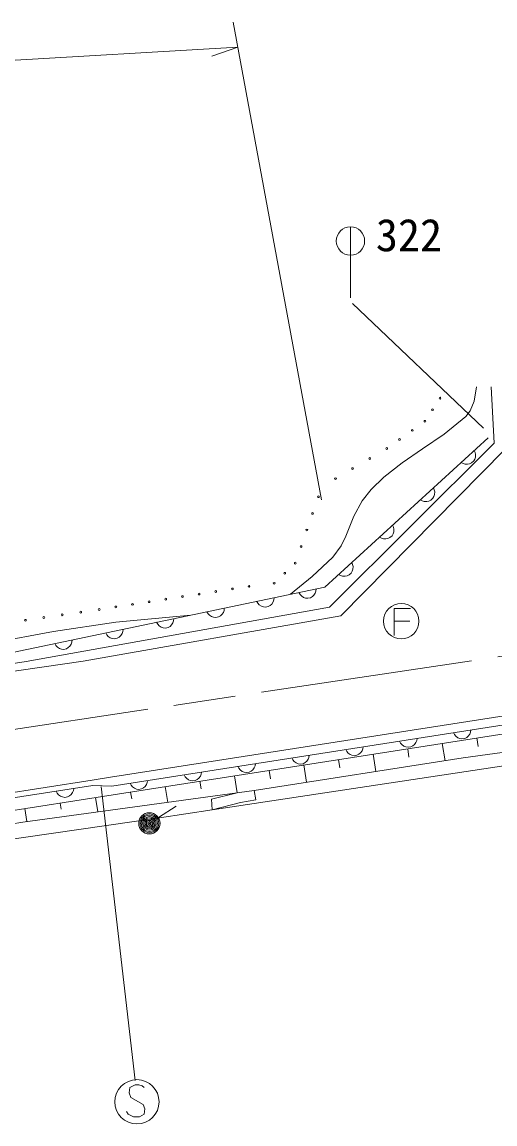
# Model space of a CAD drawing. Units: millimetres, scale not verified. Extents: x 40000 to 680000, y 20000 to 380000.
# Drawn here: x 304600 to 331323, y 269757 to 331947 of the extents above; entities that cross this region are included whole.
import ezdxf
from ezdxf.enums import TextEntityAlignment as Align

# ---------------------------------------------------------------- set-up
doc = ezdxf.new("R2010")
doc.units = ezdxf.units.MM
doc.header["$LTSCALE"] = 1000
doc.linetypes.add('CHAIN', pattern=[18.5, 12, -1.5, 3.5, -1.5])
for name, color, linetype, lineweight in [('M-BGD', 7, 'Continuous', 13), ('M-BGD-EXST', 7, 'Continuous', 13), ('M-BMK', 2, 'CHAIN', 13), ('M-STR-HTXT', 7, 'Continuous', 13), ('M-STR-STRC', 7, 'Continuous', 13)]:
    doc.layers.add(name, color=color, linetype=linetype, lineweight=lineweight)
doc.styles.add('ＭＳ ゴシック', font='')
doc.styles.get('ＭＳ ゴシック').set_extended_font_data('MS Gothic')

msp = doc.modelspace()

# ---------------------------------------------------------------- linework, layer by layer
at = {"layer": 'M-BGD'}
for p, q in [((331104, 311368), (331285, 308187)), ((321704, 300054), (330934, 308485)), ((331285, 308187), (321970, 298917)), ((322609, 298431), (331876, 307824)), ((330122, 307175), (330184, 307285)), ((330201, 307653), (330149, 307768)), ((330184, 307285), (330217, 307397)), ((330224, 307539), (330201, 307653)), ((330217, 307397), (330224, 307539)), ((329411, 307094), (329521, 307032)), ((329521, 307032), (329633, 306999)), ((329633, 306999), (329774, 306993)), ((329774, 306993), (329889, 307016)), ((329889, 307016), (330004, 307067)), ((330004, 307067), (330122, 307175)), ((327893, 305545), (327842, 305661)), ((327916, 305431), (327893, 305545)), ((327910, 305289), (327916, 305431)), ((327103, 304986), (327214, 304925)), ((327214, 304925), (327326, 304891)), ((327326, 304891), (327467, 304885)), ((327467, 304885), (327581, 304908)), ((327581, 304908), (327697, 304959)), ((327697, 304959), (327815, 305067)), ((327815, 305067), (327877, 305178)), ((327877, 305178), (327910, 305289)), ((325586, 303437), (325534, 303553)), ((324796, 302878), (324906, 302817)), ((325389, 302852), (325507, 302959)), ((325507, 302959), (325569, 303070)), ((325569, 303070), (325602, 303182)), ((325609, 303323), (325586, 303437)), ((325602, 303182), (325609, 303323)), ((324906, 302817), (325018, 302783)), ((325018, 302783), (325159, 302777)), ((325159, 302777), (325274, 302800)), ((325274, 302800), (325389, 302852)), ((323278, 301329), (323227, 301445)), ((323262, 300962), (323295, 301074)), ((323301, 301215), (323278, 301329)), ((323295, 301074), (323301, 301215)), ((322488, 300771), (322599, 300709)), ((322599, 300709), (322711, 300676)), ((322711, 300676), (322852, 300669)), ((322852, 300669), (322966, 300692)), ((322966, 300692), (323082, 300744)), ((323082, 300744), (323200, 300852)), ((323200, 300852), (323262, 300962)), ((299756, 295466), (321704, 300054)), ((321169, 299717), (321207, 299828)), ((321207, 299828), (321222, 299953)), ((317864, 299251), (317928, 299142)), ((317928, 299142), (318007, 299056)), ((318712, 299102), (318790, 299220)), ((318790, 299220), (318828, 299330)), ((318828, 299330), (318843, 299456)), ((320243, 299749), (320307, 299639)), ((320307, 299639), (320386, 299554)), ((320386, 299554), (320504, 299476)), ((320504, 299476), (320614, 299438)), ((320614, 299438), (320740, 299423)), ((320740, 299423), (320897, 299456)), ((320897, 299456), (321006, 299520)), ((321006, 299520), (321091, 299599)), ((321091, 299599), (321169, 299717)), ((321970, 298917), (304842, 295860)), ((315049, 298663), (315112, 298554)), ((315112, 298554), (315192, 298468)), ((315812, 298434), (315897, 298513)), ((315897, 298513), (315975, 298632)), ((315975, 298632), (316013, 298742)), ((316013, 298742), (316028, 298867)), ((318007, 299056), (318125, 298979)), ((318125, 298979), (318235, 298941)), ((318235, 298941), (318361, 298926)), ((318361, 298926), (318517, 298959)), ((318517, 298959), (318627, 299023)), ((318627, 299023), (318712, 299102)), ((325629, 298853), (325629, 297333)), ((325629, 298853), (326549, 298853)), ((308054, 295875), (322609, 298431)), ((312204, 298068), (312268, 297959)), ((312268, 297959), (312347, 297873)), ((312967, 297839), (313052, 297919)), ((313052, 297919), (313130, 298037)), ((313130, 298037), (313168, 298147)), ((313168, 298147), (313183, 298273)), ((315192, 298468), (315310, 298391)), ((315310, 298391), (315420, 298352)), ((315420, 298352), (315546, 298338)), ((315546, 298338), (315702, 298370)), ((315702, 298370), (315812, 298434)), ((325629, 298133), (326509, 298133)), ((309329, 297467), (309393, 297358)), ((309393, 297358), (309472, 297272)), ((309472, 297272), (309590, 297195)), ((310092, 297239), (310177, 297318)), ((310177, 297318), (310255, 297436)), ((310255, 297436), (310293, 297546)), ((310293, 297546), (310308, 297672)), ((312347, 297873), (312465, 297796)), ((312465, 297796), (312575, 297758)), ((312575, 297758), (312701, 297743)), ((312701, 297743), (312857, 297776)), ((312857, 297776), (312967, 297839)), ((306454, 296866), (306518, 296757)), ((306518, 296757), (306597, 296672)), ((306597, 296672), (306715, 296594)), ((307217, 296638), (307303, 296717)), ((307303, 296717), (307380, 296835)), ((307380, 296835), (307418, 296945)), ((307418, 296945), (307433, 297071)), ((309590, 297195), (309700, 297157)), ((309700, 297157), (309826, 297142)), ((309826, 297142), (309983, 297175)), ((309983, 297175), (310092, 297239)), ((306715, 296594), (306825, 296556)), ((306825, 296556), (306951, 296541)), ((306951, 296541), (307108, 296574)), ((307108, 296574), (307217, 296638)), ((294226, 293881), (308054, 295875)), ((304842, 295860), (299707, 295088)), ((337012, 293601), (309604, 289324)), ((309681, 288830), (337083, 293106)), ((337154, 292611), (309758, 288336)), ((328977, 291841), (329035, 291729)), ((329035, 291729), (329110, 291639)), ((329521, 290420), (341649, 292048)), ((329817, 291649), (329900, 291763)), ((329900, 291763), (329944, 291871)), ((329944, 291871), (329965, 291996)), ((325932, 291366), (325991, 291254)), ((325991, 291254), (326065, 291164)), ((326065, 291164), (326179, 291081)), ((326179, 291081), (326287, 291037)), ((326570, 291041), (326683, 291099)), ((326683, 291099), (326772, 291173)), ((326772, 291173), (326856, 291288)), ((326856, 291288), (326900, 291396)), ((326900, 291396), (326921, 291520)), ((328348, 291237), (328500, 290260)), ((329110, 291639), (329224, 291556)), ((329224, 291556), (329332, 291512)), ((329332, 291512), (329457, 291491)), ((329457, 291491), (329615, 291516)), ((329615, 291516), (329727, 291574)), ((329727, 291574), (329817, 291649)), ((330305, 291542), (330380, 291063)), ((320766, 290337), (320810, 290445)), ((320810, 290445), (320831, 290570)), ((322888, 290891), (322946, 290779)), ((322946, 290779), (323021, 290689)), ((323021, 290689), (323135, 290606)), ((323135, 290606), (323243, 290562)), ((323243, 290562), (323368, 290541)), ((323368, 290541), (323526, 290565)), ((323526, 290565), (323638, 290623)), ((323638, 290623), (323728, 290698)), ((323728, 290698), (323811, 290812)), ((323811, 290812), (323855, 290920)), ((323855, 290920), (323876, 291045)), ((324434, 290626), (324587, 289649)), ((326287, 291037), (326412, 291016)), ((326391, 290932), (326464, 290464)), ((326412, 291016), (326570, 291041)), ((315337, 287495), (332073, 290011)), ((316798, 289941), (316856, 289828)), ((316856, 289828), (316931, 289739)), ((317638, 289748), (317722, 289862)), ((329521, 290420), (317712, 288576)), ((317722, 289862), (317765, 289970)), ((317765, 289970), (317786, 290095)), ((319843, 290416), (319901, 290303)), ((319901, 290303), (319976, 290214)), ((319976, 290214), (320090, 290130)), ((320090, 290130), (320198, 290087)), ((320198, 290087), (320323, 290066)), ((320323, 290066), (320481, 290090)), ((320481, 290090), (320593, 290148)), ((320521, 290016), (320673, 289039)), ((320593, 290148), (320683, 290223)), ((320683, 290223), (320766, 290337)), ((322477, 290321), (322550, 289853)), ((308564, 289157), (309604, 289324)), ((313754, 289465), (313812, 289353)), ((313812, 289353), (313886, 289264)), ((313886, 289264), (314001, 289180)), ((314392, 289140), (314504, 289198)), ((314504, 289198), (314594, 289273)), ((314594, 289273), (314677, 289387)), ((314677, 289387), (314721, 289495)), ((314721, 289495), (314742, 289620)), ((316607, 289405), (316757, 288446)), ((316931, 289739), (317045, 289655)), ((317045, 289655), (317153, 289611)), ((317153, 289611), (317278, 289590)), ((317278, 289590), (317436, 289615)), ((317436, 289615), (317549, 289673)), ((317549, 289673), (317638, 289748)), ((318564, 289710), (318637, 289243)), ((308564, 289157), (289613, 286219)), ((308610, 288861), (289653, 285922)), ((317712, 288576), (304642, 286787)), ((307459, 288460), (307503, 288568)), ((307503, 288568), (307524, 288692)), ((308610, 288861), (309681, 288830)), ((310709, 288990), (310767, 288878)), ((310767, 288878), (310842, 288788)), ((310842, 288788), (310956, 288705)), ((310956, 288705), (311064, 288661)), ((311064, 288661), (311189, 288640)), ((311189, 288640), (311347, 288665)), ((311347, 288665), (311459, 288723)), ((311459, 288723), (311549, 288798)), ((311549, 288798), (311632, 288912)), ((311632, 288912), (311676, 289020)), ((311676, 289020), (311697, 289145)), ((312693, 288794), (312831, 287908)), ((314001, 289180), (314109, 289136)), ((314109, 289136), (314234, 289115)), ((314234, 289115), (314392, 289140)), ((314650, 289099), (314718, 288664)), ((317712, 288576), (317811, 288045)), ((309758, 288336), (289747, 285228)), ((306536, 288539), (306594, 288427)), ((306594, 288427), (306669, 288337)), ((306669, 288337), (306783, 288254)), ((306783, 288254), (306891, 288210)), ((306891, 288210), (307016, 288188)), ((307016, 288188), (307174, 288213)), ((307174, 288213), (307286, 288271)), ((307286, 288271), (307376, 288345)), ((307376, 288345), (307459, 288460)), ((308757, 288180), (308884, 287368)), ((310736, 288489), (310797, 288098)), ((315300, 288086), (316674, 288434)), ((315337, 287495), (315300, 288086)), ((317811, 288045), (316949, 287897)), ((304755, 287559), (304870, 286818)), ((306756, 287870), (306810, 287522)), ((312304, 287045), (313319, 287686)), ((312369, 287041), (315337, 287495)), ((316949, 287897), (315337, 287495)), ((304642, 286787), (286073, 283854)), ((288830, 283638), (312369, 287041))]:
    msp.add_line(p, q, dxfattribs=at)
for points in [[(319761, 299648), (320995, 300661), (322152, 301751), (322625, 302390), (322898, 302932), (323343, 304052), (323821, 304930), (324321, 305559), (325048, 306262), (326075, 307074), (327236, 307857), (328448, 308684), (329670, 309676), (329920, 310004), (330140, 310548), (330284, 311367)], [(289190, 294672), (291317, 295238), (293312, 295661), (302907, 296918), (306373, 297551), (309900, 298079), (314131, 298471)]]:
    msp.add_lwpolyline(points, dxfattribs=at)
for centre, radius in [((328218, 310721), 50), ((327792, 310068), 50), ((327366, 309414), 50), ((326647, 308903), 50), ((325208, 307881), 50), ((325928, 308392), 50), ((324243, 307313), 50), ((323277, 306745), 50), ((322311, 306177), 50), ((321346, 305154), 50), ((321019, 304217), 50), ((320693, 303280), 50), ((320366, 302343), 50), ((320039, 301406), 50), ((319443, 300838), 50), ((315545, 299809), 50), ((316486, 299954), 50), ((317427, 300099), 50), ((318847, 300270), 50), ((311781, 299228), 50), ((312722, 299374), 50), ((313663, 299519), 50), ((314604, 299664), 50), ((306876, 298490), 50), ((307917, 298642), 50), ((308959, 298793), 50), ((309899, 298938), 50), ((310840, 299083), 50), ((326029, 298133), 1000), ((304793, 298187), 50), ((305835, 298339), 50), ((311797, 286725), 600), ((311797, 286725), 528), ((311797, 286725), 456), ((311797, 286725), 384), ((311797, 286725), 312), ((311797, 286725), 240), ((311797, 286725), 168), ((311797, 286725), 96), ((311797, 286725), 24)]:
    msp.add_circle(centre, radius, dxfattribs=at)
at = {"layer": 'M-BGD-EXST'}
for p, q in [((309081, 288797), (310995, 272219)), ((310695, 271807), (310645, 271507)), ((310995, 271957), (310695, 271807)), ((311195, 271957), (310995, 271957)), ((311395, 271907), (311195, 271957)), ((311495, 271807), (311395, 271907)), ((310645, 271507), (310745, 271257)), ((310745, 271257), (311445, 270857)), ((311445, 270857), (311545, 270607)), ((311545, 270607), (311495, 270307)), ((310595, 270307), (310495, 270457)), ((310895, 270157), (310595, 270307)), ((311245, 270157), (310895, 270157)), ((311495, 270307), (311245, 270157))]:
    msp.add_line(p, q, dxfattribs=at)
msp.add_circle((311095, 271007), 1250, dxfattribs=at)
at = {"layer": 'M-BMK'}
msp.add_line((299835, 291383), (340340, 297451), dxfattribs=at)
at = {"layer": 'M-STR-HTXT'}
for p, q in [((316537, 331947), (321530, 304990)), ((316800, 330531), (291887, 329088)), ((316800, 330531), (315326, 330025))]:
    msp.add_line(p, q, dxfattribs=at)
at = {"layer": 'M-STR-STRC'}
for p, q in [((323159, 320389), (323159, 316389)), ((330668, 309018), (323277, 316060))]:
    msp.add_line(p, q, dxfattribs=at)
msp.add_circle((323159, 319589), 800, dxfattribs=at)

# ---------------------------------------------------------------- texts
at = {"layer": 'M-STR-STRC', "style": 'ＭＳ ゴシック'}
msp.add_text('322', height=1833, dxfattribs=at).set_placement((324594, 318460), align=Align.BOTTOM_LEFT)

doc.saveas('drawing.dxf')
